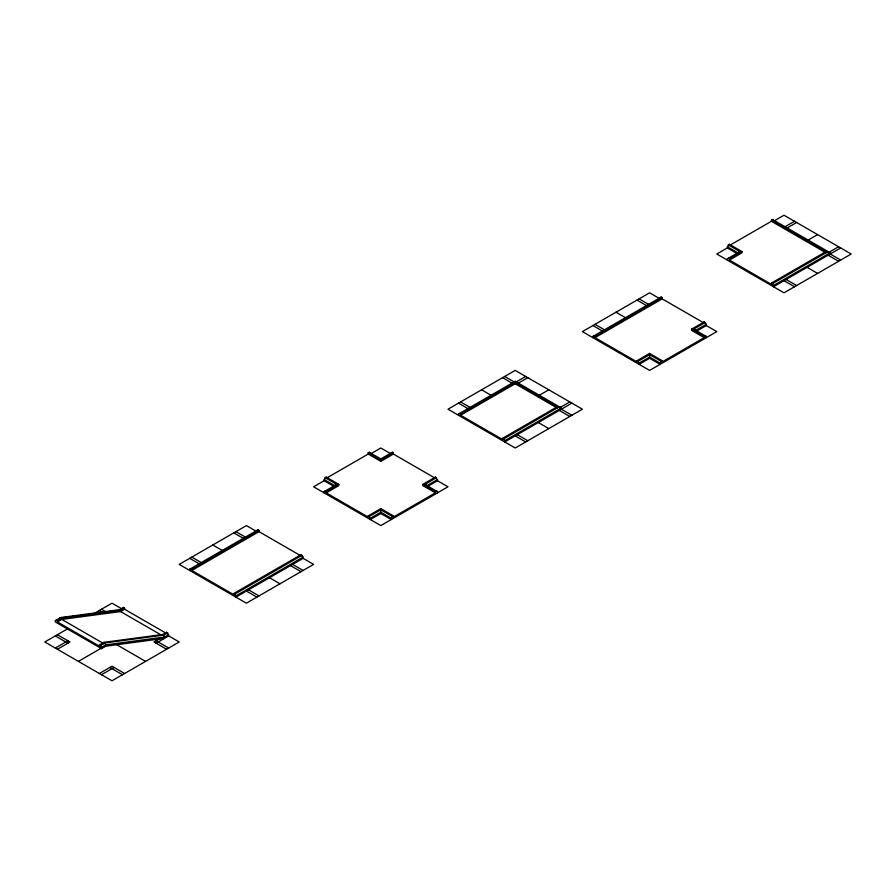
<?xml version="1.0" encoding="UTF-8"?>
<svg xmlns="http://www.w3.org/2000/svg" width="896" height="896" viewBox="0 0 896 896"><rect width="100%" height="100%" fill="white"/><g stroke="black" fill="none" stroke-linecap="round" stroke-linejoin="round"><path stroke-width="1.34" d="M324.094 479.528L334.6 485.587L334.6 486.797L324.106 480.738L325.181 477.691L326.2 477.098L338.8 484.378L338.8 485.587L326.2 492.856L326.2 491.646L338.8 484.378M326.2 492.856L368.2 517.104L368.2 515.894L369.219 516.488L370.294 519.534L380.8 513.475L391.306 519.534L392.381 516.488L393.4 515.894L393.4 517.104L435.4 492.856L435.4 491.646L422.8 484.378L422.8 485.587L435.4 492.856M727.294 246.736L737.8 252.795L737.8 254.016L727.306 247.946L728.381 244.899L729.4 244.317L742 251.586L742 252.795L729.4 260.075L729.4 258.866L742 251.586M595 337.669L662.2 298.872L662.2 297.662L595 336.459L595 337.669L637 361.917L637 360.707L638.019 361.301L639.094 364.347L649.6 358.277L660.106 364.347L661.181 361.301L662.2 360.707L662.2 361.917L704.2 337.669L704.2 336.459L691.6 329.179L691.6 330.4L704.2 337.669M164.506 638.355L105.694 646.195L101.494 648.614L55.306 621.936L55.306 620.726L60.973 617.49L119.773 609.65L120.792 610.243L124.6 608.037L124.6 609.258L166.6 633.506L166.6 632.285L167.619 632.878L168.694 635.925L156.094 643.205M55.306 620.726L56.381 620.133L57.4 620.726L61.992 618.083L120.792 610.243M57.4 620.726L57.4 621.936L61.79 619.405L120.59 611.565L124.6 609.258M326.2 477.098L326.2 478.307L368.2 454.059L368.2 452.85L369.219 452.256L370.294 452.85L370.294 454.059L380.8 448L391.306 454.059L391.294 452.85L392.381 452.256L393.4 452.85L393.4 454.059L435.4 478.307L435.4 477.098L437.494 479.528L437.494 480.738L448 486.797L380.8 525.594L313.6 486.797L324.106 480.738M826 252.795L771.4 221.278L771.4 220.069L772.419 219.475L773.494 220.069L773.494 221.278M771.4 221.278L729.4 245.526L729.4 244.317M67.894 628.656L44.8 641.984L112 680.781L179.2 641.984L168.694 635.925M94.73 613.155L112 603.187L121.33 608.574M727.306 247.946L716.8 254.016L784 292.813L851.2 254.016L784 215.219L774.67 220.606M124.6 608.037L123.581 607.454L118.496 610.355L119.773 609.65M189.706 570.45L189.694 569.24L257.981 529.85L259 530.443L259 531.653L191.8 570.45L191.8 569.24L259 530.443M324.106 492.856L324.094 491.646L336.75 484.378L325.181 477.691M392.381 452.256L380.8 458.942L369.219 452.256M458.494 415.262L458.494 414.053L515.2 381.315L561.4 407.994L561.4 409.203L571.894 415.262M592.906 337.669L592.894 336.459L661.181 297.069L662.2 297.662M727.306 260.075L727.294 258.866L739.95 251.586L728.381 244.899M55.306 648.054L67.894 640.774M368.2 452.85L380.8 460.13L393.4 452.85M460.6 414.053L515.2 382.525L557.2 406.773L502.6 438.301L502.6 439.51L460.6 415.262L460.6 414.053L459.581 413.459L458.494 414.053M516.365 381.853L525.694 376.466M784 227.338L794.506 221.278M368.2 454.059L380.8 461.339L393.4 454.059M460.6 415.262L515.2 383.746L557.2 407.994M57.4 649.264L70 641.984L57.4 634.715M517.306 383.746L527.8 377.675M787.27 227.875L796.6 222.488M57.4 621.936L99.4 646.195L99.4 644.974L103.992 642.331L162.792 634.491L166.6 632.285M99.4 644.974L100.419 645.568L105.011 642.914L163.811 635.074L167.619 632.878M101.494 648.614L101.506 647.405L105.896 644.862L164.696 637.022L168.694 634.715M78.4 661.382L105.997 645.456M539.202 395.349L548.8 389.805M806.803 240.845L817.6 234.618M233.8 593.488L301 554.691L303.094 557.122L303.106 558.331L235.906 597.128L234.819 594.082L233.8 593.488L233.8 594.709L191.8 570.45M368.2 515.894L380.8 508.626L393.4 515.894M422.8 484.378L435.4 477.098M637 360.707L649.6 353.427L662.2 360.707M691.6 329.179L704.2 321.91L706.294 324.33L706.294 325.55L716.8 331.61L649.6 370.406L582.4 331.61L649.6 292.813L660.106 298.872M729.4 260.075L771.4 284.323L771.4 283.114L826 251.586L771.4 220.069M234.819 594.082L302.019 555.285M369.219 516.488L380.8 509.802L392.381 516.488M437.494 492.856L437.494 491.646L424.85 484.378L436.419 477.691M502.6 438.301L503.619 438.894L559.25 406.773L561.4 407.994L504.694 440.72L504.694 441.941L571.894 403.144M638.019 361.301L649.6 354.614L661.181 361.301M706.294 337.669L706.294 336.459L693.65 329.179L705.219 322.493M771.4 283.114L772.419 283.696L828.05 251.586L830.2 252.795L830.2 254.016L840.694 260.075M99.4 673.512L112 666.232L124.6 673.512M160.765 638.086L154 641.984L166.6 649.264M559.306 407.994L569.8 401.923M828.106 252.795L838.6 246.736M235.894 595.918L303.094 557.122M370.294 518.325L380.8 512.254L391.294 518.325M424.85 484.378L427 485.587L437.494 479.528M639.094 363.126L649.6 357.067L660.094 363.126M693.65 329.179L695.8 330.4L706.294 324.33M840.694 247.946L773.494 286.742L773.494 285.533L830.2 252.795L772.419 219.475M101.494 674.722L114.106 667.453M437.494 480.738L427 486.797L427 485.587M696.965 330.938L706.294 325.55M435.4 491.646L436.419 491.053L437.494 491.646M704.2 336.459L705.219 335.866L706.294 336.459M737.8 252.795L739.95 251.586M334.6 485.587L336.75 484.378M727.294 258.866L728.381 258.272L729.4 258.866M660.094 297.662L661.181 297.069M592.894 336.459L593.981 335.866L595 336.459M324.094 491.646L325.181 491.053L326.2 491.646M256.894 530.443L257.981 529.85M189.694 569.24L190.781 568.646L191.8 569.24M123.581 607.454L122.494 608.037L122.506 609.258M66.528 617.277L59.696 618.195L60.973 617.49L61.992 618.083M69.272 616.918L73.371 616.37M76.104 616L78.837 615.642M82.936 615.093L87.046 614.544M89.779 614.186L92.512 613.816M96.611 613.267L99.355 612.909M103.454 612.36L106.187 611.99L101.494 609.258M110.286 611.442L113.03 611.083M828.106 255.226L838.6 261.285M806.803 267.176L817.6 273.414M786.106 279.474L796.6 285.533M784 280.683L794.506 286.742M662.2 298.872L704.2 323.12L704.2 321.91M639.094 298.872L649.6 304.931M637 300.082L647.494 306.152M616 312.211L625.598 317.755M595 324.33L605.494 330.4M592.906 325.55L602.235 330.938M504.694 376.466L514.035 381.853M502.6 377.675L513.094 383.746M559.306 410.413L569.8 416.472M481.6 389.805L491.198 395.349M538.003 422.363L548.8 428.602M460.6 401.923L471.094 407.994M517.294 434.661L527.8 440.72M458.494 403.144L469 409.203M515.2 435.87L525.694 441.941M259 531.653L301 555.901M256.906 531.653L246.4 525.594L179.2 564.39L246.4 603.187L313.6 564.39L303.106 558.331M235.906 531.653L246.4 537.723M292.6 564.39L303.106 570.45M233.8 532.874L244.306 538.933M290.506 565.6L301 571.67M212.8 544.992L222.398 550.536M269.203 577.562L280 583.789M191.8 557.122L202.306 563.181M248.506 589.848L259 595.918M189.706 558.331L199.035 563.718M246.4 591.069L256.906 597.128M162.792 634.491L164.696 637.022M120.59 611.565L161.392 635.118M156.094 640.774L168.694 648.054M99.4 610.467L102.894 612.483M116.805 644.762L145.6 661.382M103.992 642.331L105.896 644.862M61.79 619.405L103.79 643.653M55.306 635.925L67.894 643.205M109.894 667.453L122.494 674.722M772.419 283.696L773.494 285.533M503.619 438.894L504.694 440.72M100.419 645.568L101.506 647.405M695.8 330.4L695.8 331.61M649.6 353.427L649.6 358.277M515.2 381.315L515.2 383.746M380.8 460.13L380.8 461.339M380.8 508.626L380.8 513.475M515.2 370.406L448 409.203L515.2 448L582.4 409.203L515.2 370.406"/></g></svg>
